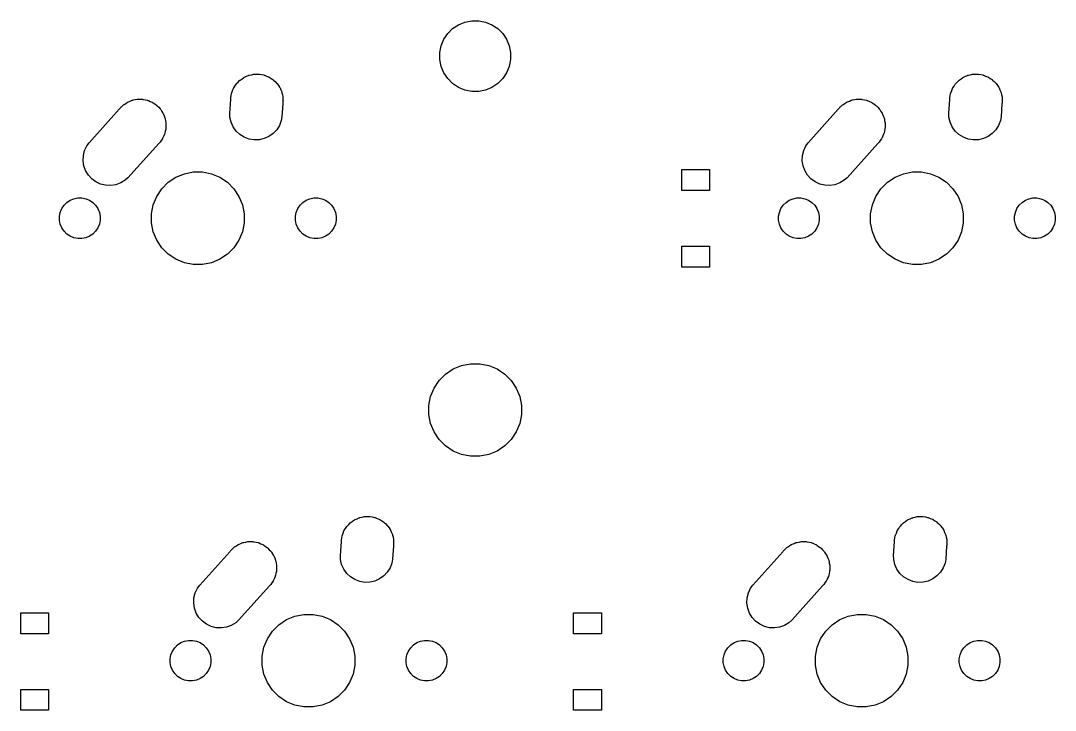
# Model space of a CAD drawing. Extents: x -662 to -203, y -195 to -58.
# Drawn here: x -249.5 to -204.96, y -166.49 to -136.79 of the extents above; entities that cross this region are included whole.
import ezdxf

# ---------------------------------------------------------------- set-up
doc = ezdxf.new("R2010")
doc.units = 0
doc.layers.add('BLACK', color=7, linetype='CONTINUOUS')

msp = doc.modelspace()

# ---------------------------------------------------------------- linework, layer by layer
at = {"layer": 'BLACK', "linetype": 'CONTINUOUS'}
for p, q in [((-231.117, -137.344), (-230.905, -137.132)), ((-230.905, -137.132), (-230.655, -136.965)), ((-230.655, -136.965), (-230.378, -136.85)), ((-230.378, -136.85), (-230.084, -136.792)), ((-230.084, -136.792), (-229.783, -136.792)), ((-229.783, -136.792), (-229.489, -136.85)), ((-229.489, -136.85), (-229.212, -136.965)), ((-229.212, -136.965), (-228.962, -137.132)), ((-228.962, -137.132), (-228.75, -137.344)), ((-231.399, -137.871), (-231.284, -137.594)), ((-231.284, -137.594), (-231.117, -137.344)), ((-228.75, -137.344), (-228.583, -137.594)), ((-228.583, -137.594), (-228.468, -137.871)), ((-231.458, -138.166), (-231.399, -137.871)), ((-228.468, -137.871), (-228.41, -138.166)), ((-231.458, -138.466), (-231.458, -138.166)), ((-231.399, -138.76), (-231.458, -138.466)), ((-228.41, -138.466), (-228.468, -138.76)), ((-228.41, -138.166), (-228.41, -138.466)), ((-231.284, -139.038), (-231.399, -138.76)), ((-228.468, -138.76), (-228.583, -139.038)), ((-240.139, -139.437), (-240.074, -139.368)), ((-240.074, -139.368), (-240.06, -139.359)), ((-240.06, -139.359), (-240.049, -139.347)), ((-240.049, -139.347), (-239.97, -139.294)), ((-239.97, -139.294), (-239.893, -139.24)), ((-239.893, -139.24), (-239.878, -139.233)), ((-239.878, -139.233), (-239.864, -139.224)), ((-239.864, -139.224), (-239.777, -139.188)), ((-239.777, -139.188), (-239.691, -139.149)), ((-239.691, -139.149), (-239.675, -139.145)), ((-239.675, -139.145), (-239.66, -139.139)), ((-239.66, -139.139), (-239.567, -139.121)), ((-239.567, -139.121), (-239.475, -139.099)), ((-239.475, -139.099), (-239.459, -139.099)), ((-239.459, -139.099), (-239.442, -139.096)), ((-239.442, -139.096), (-239.348, -139.096)), ((-239.348, -139.096), (-239.254, -139.093)), ((-239.254, -139.093), (-239.237, -139.096)), ((-239.237, -139.096), (-239.221, -139.096)), ((-239.221, -139.096), (-239.128, -139.114)), ((-239.128, -139.114), (-239.035, -139.13)), ((-239.035, -139.13), (-239.02, -139.136)), ((-239.02, -139.136), (-239.003, -139.139)), ((-239.003, -139.139), (-238.916, -139.175)), ((-238.916, -139.175), (-238.828, -139.209)), ((-238.828, -139.209), (-238.814, -139.217)), ((-238.814, -139.217), (-238.799, -139.224)), ((-238.799, -139.224), (-238.72, -139.276)), ((-238.72, -139.276), (-238.64, -139.326)), ((-238.64, -139.326), (-238.628, -139.338)), ((-238.628, -139.338), (-238.614, -139.347)), ((-238.614, -139.347), (-238.548, -139.414)), ((-231.117, -139.287), (-231.284, -139.038)), ((-230.905, -139.499), (-231.117, -139.287)), ((-228.75, -139.287), (-228.962, -139.499)), ((-228.583, -139.038), (-228.75, -139.287)), ((-209.182, -139.437), (-209.118, -139.368)), ((-209.118, -139.368), (-209.104, -139.359)), ((-209.104, -139.359), (-209.092, -139.347)), ((-209.092, -139.347), (-209.014, -139.294)), ((-209.014, -139.294), (-208.937, -139.24)), ((-208.937, -139.24), (-208.922, -139.233)), ((-208.922, -139.233), (-208.908, -139.224)), ((-208.908, -139.224), (-208.821, -139.188)), ((-208.821, -139.188), (-208.735, -139.149)), ((-208.735, -139.149), (-208.719, -139.145)), ((-208.719, -139.145), (-208.703, -139.139)), ((-208.703, -139.139), (-208.611, -139.121)), ((-208.611, -139.121), (-208.519, -139.099)), ((-208.519, -139.099), (-208.502, -139.099)), ((-208.502, -139.099), (-208.486, -139.096)), ((-208.486, -139.096), (-208.392, -139.096)), ((-208.392, -139.096), (-208.297, -139.093)), ((-208.297, -139.093), (-208.281, -139.096)), ((-208.281, -139.096), (-208.264, -139.096)), ((-208.264, -139.096), (-208.172, -139.114)), ((-208.172, -139.114), (-208.079, -139.13)), ((-208.079, -139.13), (-208.063, -139.136)), ((-208.063, -139.136), (-208.047, -139.139)), ((-208.047, -139.139), (-207.96, -139.175)), ((-207.96, -139.175), (-207.872, -139.209)), ((-207.872, -139.209), (-207.858, -139.217)), ((-207.858, -139.217), (-207.842, -139.224)), ((-207.842, -139.224), (-207.764, -139.276)), ((-207.764, -139.276), (-207.684, -139.326)), ((-207.684, -139.326), (-207.672, -139.338)), ((-207.672, -139.338), (-207.658, -139.347)), ((-207.658, -139.347), (-207.591, -139.414)), ((-240.413, -139.893), (-240.377, -139.805)), ((-240.377, -139.805), (-240.344, -139.717)), ((-240.344, -139.717), (-240.335, -139.703)), ((-240.335, -139.703), (-240.328, -139.688)), ((-240.328, -139.688), (-240.276, -139.609)), ((-240.276, -139.609), (-240.226, -139.529)), ((-240.226, -139.529), (-240.215, -139.517)), ((-240.215, -139.517), (-240.205, -139.504)), ((-240.205, -139.504), (-240.139, -139.437)), ((-238.548, -139.414), (-238.479, -139.478)), ((-238.479, -139.478), (-238.469, -139.492)), ((-238.469, -139.492), (-238.458, -139.504)), ((-238.458, -139.504), (-238.405, -139.582)), ((-238.405, -139.582), (-238.351, -139.659)), ((-238.351, -139.659), (-238.344, -139.674)), ((-238.344, -139.674), (-238.335, -139.688)), ((-238.335, -139.688), (-238.298, -139.775)), ((-238.298, -139.775), (-238.26, -139.861)), ((-230.655, -139.666), (-230.905, -139.499)), ((-230.378, -139.781), (-230.655, -139.666)), ((-230.084, -139.84), (-230.378, -139.781)), ((-229.783, -139.84), (-230.084, -139.84)), ((-229.489, -139.781), (-229.783, -139.84)), ((-229.212, -139.666), (-229.489, -139.781)), ((-228.962, -139.499), (-229.212, -139.666)), ((-209.457, -139.893), (-209.421, -139.805)), ((-209.421, -139.805), (-209.387, -139.717)), ((-209.387, -139.717), (-209.379, -139.703)), ((-209.379, -139.703), (-209.372, -139.688)), ((-209.372, -139.688), (-209.32, -139.609)), ((-209.32, -139.609), (-209.27, -139.529)), ((-209.27, -139.529), (-209.258, -139.517)), ((-209.258, -139.517), (-209.249, -139.504)), ((-209.249, -139.504), (-209.182, -139.437)), ((-207.591, -139.414), (-207.523, -139.478)), ((-207.523, -139.478), (-207.513, -139.492)), ((-207.513, -139.492), (-207.501, -139.504)), ((-207.501, -139.504), (-207.449, -139.582)), ((-207.449, -139.582), (-207.394, -139.659)), ((-207.394, -139.659), (-207.388, -139.674)), ((-207.388, -139.674), (-207.378, -139.688)), ((-207.378, -139.688), (-207.342, -139.775)), ((-207.342, -139.775), (-207.304, -139.861)), ((-244.904, -140.304), (-244.881, -140.294)), ((-244.881, -140.294), (-244.86, -140.281)), ((-244.86, -140.281), (-244.779, -140.252)), ((-244.779, -140.252), (-244.7, -140.219)), ((-244.7, -140.219), (-244.675, -140.214)), ((-244.675, -140.214), (-244.652, -140.206)), ((-244.652, -140.206), (-244.567, -140.192)), ((-244.567, -140.192), (-244.482, -140.176)), ((-244.482, -140.176), (-244.457, -140.176)), ((-244.457, -140.176), (-244.433, -140.172)), ((-244.433, -140.172), (-244.347, -140.176)), ((-244.347, -140.176), (-244.261, -140.176)), ((-244.261, -140.176), (-244.236, -140.181)), ((-244.236, -140.181), (-244.211, -140.182)), ((-244.211, -140.182), (-244.128, -140.202)), ((-244.128, -140.202), (-244.043, -140.219)), ((-244.043, -140.219), (-244.02, -140.228)), ((-244.02, -140.228), (-243.996, -140.234)), ((-243.996, -140.234), (-243.918, -140.271)), ((-243.918, -140.271), (-243.839, -140.304)), ((-240.498, -140.778), (-240.457, -140.182)), ((-240.457, -140.11), (-240.438, -140.017)), ((-240.457, -140.182), (-240.457, -140.11)), ((-240.438, -140.017), (-240.422, -139.924)), ((-240.422, -139.924), (-240.417, -139.909)), ((-240.417, -139.909), (-240.413, -139.893)), ((-238.26, -139.861), (-238.256, -139.877)), ((-238.256, -139.877), (-238.25, -139.893)), ((-238.25, -139.893), (-238.231, -139.985)), ((-238.231, -139.985), (-238.21, -140.077)), ((-238.21, -140.077), (-238.21, -140.094)), ((-238.21, -140.094), (-238.207, -140.11)), ((-238.207, -140.11), (-238.207, -140.204)), ((-238.207, -140.204), (-238.205, -140.243)), ((-238.205, -140.243), (-238.207, -140.259)), ((-238.207, -140.259), (-238.207, -140.332)), ((-213.948, -140.304), (-213.925, -140.294)), ((-213.925, -140.294), (-213.904, -140.281)), ((-213.904, -140.281), (-213.823, -140.252)), ((-213.823, -140.252), (-213.743, -140.219)), ((-213.743, -140.219), (-213.719, -140.214)), ((-213.719, -140.214), (-213.695, -140.206)), ((-213.695, -140.206), (-213.61, -140.192)), ((-213.61, -140.192), (-213.526, -140.176)), ((-213.526, -140.176), (-213.501, -140.176)), ((-213.501, -140.176), (-213.476, -140.172)), ((-213.476, -140.172), (-213.39, -140.176)), ((-213.39, -140.176), (-213.304, -140.176)), ((-213.304, -140.176), (-213.28, -140.181)), ((-213.28, -140.181), (-213.255, -140.182)), ((-213.255, -140.182), (-213.171, -140.202)), ((-213.171, -140.202), (-213.087, -140.219)), ((-213.087, -140.219), (-213.064, -140.228)), ((-213.064, -140.228), (-213.04, -140.234)), ((-213.04, -140.234), (-212.962, -140.271)), ((-212.962, -140.271), (-212.882, -140.304)), ((-209.541, -140.778), (-209.5, -140.182)), ((-209.5, -140.11), (-209.482, -140.017)), ((-209.5, -140.182), (-209.5, -140.11)), ((-209.482, -140.017), (-209.466, -139.924)), ((-209.466, -139.924), (-209.46, -139.909)), ((-209.46, -139.909), (-209.457, -139.893)), ((-207.304, -139.861), (-207.3, -139.877)), ((-207.3, -139.877), (-207.293, -139.893)), ((-207.293, -139.893), (-207.275, -139.985)), ((-207.275, -139.985), (-207.254, -140.077)), ((-207.254, -140.077), (-207.253, -140.094)), ((-207.253, -140.094), (-207.25, -140.11)), ((-207.25, -140.11), (-207.25, -140.204)), ((-207.25, -140.204), (-207.249, -140.243)), ((-207.249, -140.243), (-207.25, -140.259)), ((-207.25, -140.259), (-207.25, -140.332)), ((-246.556, -142.051), (-245.262, -140.609)), ((-245.262, -140.609), (-245.245, -140.584)), ((-245.245, -140.584), (-245.189, -140.527)), ((-245.189, -140.527), (-245.172, -140.508)), ((-245.172, -140.508), (-245.149, -140.488)), ((-245.149, -140.488), (-245.089, -140.427)), ((-245.089, -140.427), (-245.068, -140.413)), ((-245.068, -140.413), (-245.049, -140.396)), ((-245.049, -140.396), (-244.976, -140.352)), ((-244.976, -140.352), (-244.904, -140.304)), ((-243.839, -140.304), (-243.818, -140.318)), ((-243.818, -140.318), (-243.795, -140.328)), ((-243.795, -140.328), (-243.726, -140.379)), ((-243.726, -140.379), (-243.654, -140.427)), ((-243.654, -140.427), (-243.637, -140.445)), ((-243.637, -140.445), (-243.617, -140.459)), ((-243.617, -140.459), (-243.558, -140.523)), ((-243.558, -140.523), (-243.498, -140.584)), ((-243.498, -140.584), (-243.484, -140.604)), ((-243.484, -140.604), (-243.467, -140.623)), ((-243.467, -140.623), (-243.422, -140.696)), ((-243.422, -140.696), (-243.375, -140.768)), ((-238.214, -140.37), (-238.253, -140.933)), ((-238.207, -140.332), (-238.214, -140.37)), ((-215.6, -142.051), (-214.306, -140.609)), ((-214.306, -140.609), (-214.289, -140.584)), ((-214.289, -140.584), (-214.232, -140.527)), ((-214.232, -140.527), (-214.216, -140.508)), ((-214.216, -140.508), (-214.193, -140.488)), ((-214.193, -140.488), (-214.132, -140.427)), ((-214.132, -140.427), (-214.112, -140.413)), ((-214.112, -140.413), (-214.093, -140.396)), ((-214.093, -140.396), (-214.02, -140.352)), ((-214.02, -140.352), (-213.948, -140.304)), ((-212.882, -140.304), (-212.862, -140.318)), ((-212.862, -140.318), (-212.839, -140.328)), ((-212.839, -140.328), (-212.77, -140.379)), ((-212.77, -140.379), (-212.698, -140.427)), ((-212.698, -140.427), (-212.68, -140.445)), ((-212.68, -140.445), (-212.66, -140.459)), ((-212.66, -140.459), (-212.602, -140.523)), ((-212.602, -140.523), (-212.541, -140.584)), ((-212.541, -140.584), (-212.528, -140.604)), ((-212.528, -140.604), (-212.511, -140.623)), ((-212.511, -140.623), (-212.466, -140.696)), ((-212.466, -140.696), (-212.418, -140.768)), ((-207.258, -140.37), (-207.297, -140.933)), ((-207.25, -140.332), (-207.258, -140.37)), ((-243.375, -140.768), (-243.365, -140.791)), ((-243.365, -140.791), (-243.352, -140.812)), ((-243.352, -140.812), (-243.323, -140.893)), ((-243.323, -140.893), (-243.29, -140.973)), ((-243.29, -140.973), (-243.285, -140.997)), ((-243.285, -140.997), (-243.276, -141.021)), ((-243.276, -141.021), (-243.263, -141.106)), ((-243.263, -141.106), (-243.247, -141.19)), ((-240.493, -140.944), (-240.498, -140.778)), ((-240.443, -141.16), (-240.493, -140.944)), ((-240.352, -141.363), (-240.443, -141.16)), ((-238.281, -141.097), (-238.359, -141.304)), ((-238.253, -140.933), (-238.281, -141.097)), ((-212.418, -140.768), (-212.409, -140.791)), ((-212.409, -140.791), (-212.396, -140.812)), ((-212.396, -140.812), (-212.366, -140.893)), ((-212.366, -140.893), (-212.333, -140.973)), ((-212.333, -140.973), (-212.329, -140.997)), ((-212.329, -140.997), (-212.32, -141.021)), ((-212.32, -141.021), (-212.307, -141.106)), ((-212.307, -141.106), (-212.29, -141.19)), ((-209.537, -140.944), (-209.541, -140.778)), ((-209.487, -141.16), (-209.537, -140.944)), ((-209.396, -141.363), (-209.487, -141.16)), ((-207.324, -141.097), (-207.403, -141.304)), ((-207.297, -140.933), (-207.324, -141.097)), ((-243.29, -141.629), (-243.299, -141.652)), ((-243.273, -141.545), (-243.29, -141.629)), ((-243.252, -141.461), (-243.273, -141.545)), ((-243.251, -141.436), (-243.252, -141.461)), ((-243.247, -141.412), (-243.251, -141.436)), ((-243.247, -141.19), (-243.247, -141.215)), ((-243.247, -141.215), (-243.243, -141.24)), ((-243.243, -141.24), (-243.247, -141.326)), ((-243.247, -141.326), (-243.247, -141.412)), ((-240.224, -141.543), (-240.352, -141.363)), ((-240.063, -141.695), (-240.224, -141.543)), ((-238.477, -141.492), (-238.629, -141.653)), ((-238.359, -141.304), (-238.477, -141.492)), ((-212.333, -141.629), (-212.343, -141.652)), ((-212.317, -141.545), (-212.333, -141.629)), ((-212.296, -141.461), (-212.317, -141.545)), ((-212.295, -141.436), (-212.296, -141.461)), ((-212.29, -141.412), (-212.295, -141.436)), ((-212.29, -141.19), (-212.29, -141.215)), ((-212.29, -141.215), (-212.286, -141.24)), ((-212.286, -141.24), (-212.29, -141.326)), ((-212.29, -141.326), (-212.29, -141.412)), ((-209.268, -141.543), (-209.396, -141.363)), ((-209.106, -141.695), (-209.268, -141.543)), ((-207.521, -141.492), (-207.673, -141.653)), ((-207.403, -141.304), (-207.521, -141.492)), ((-246.654, -142.184), (-246.556, -142.051)), ((-243.554, -142.075), (-244.881, -143.553)), ((-243.498, -142.018), (-243.554, -142.075)), ((-243.45, -141.946), (-243.498, -142.018)), ((-243.399, -141.877), (-243.45, -141.946)), ((-243.388, -141.854), (-243.399, -141.877)), ((-243.375, -141.834), (-243.388, -141.854)), ((-243.342, -141.754), (-243.375, -141.834)), ((-243.305, -141.676), (-243.342, -141.754)), ((-243.299, -141.652), (-243.305, -141.676)), ((-239.875, -141.813), (-240.063, -141.695)), ((-239.668, -141.892), (-239.875, -141.813)), ((-239.449, -141.928), (-239.668, -141.892)), ((-239.228, -141.922), (-239.449, -141.928)), ((-239.012, -141.872), (-239.228, -141.922)), ((-238.81, -141.782), (-239.012, -141.872)), ((-238.629, -141.653), (-238.81, -141.782)), ((-215.698, -142.184), (-215.6, -142.051)), ((-212.598, -142.075), (-213.925, -143.553)), ((-212.541, -142.018), (-212.598, -142.075)), ((-212.494, -141.946), (-212.541, -142.018)), ((-212.443, -141.877), (-212.494, -141.946)), ((-212.432, -141.854), (-212.443, -141.877)), ((-212.418, -141.834), (-212.432, -141.854)), ((-212.385, -141.754), (-212.418, -141.834)), ((-212.349, -141.676), (-212.385, -141.754)), ((-212.343, -141.652), (-212.349, -141.676)), ((-208.919, -141.813), (-209.106, -141.695)), ((-208.712, -141.892), (-208.919, -141.813)), ((-208.493, -141.928), (-208.712, -141.892)), ((-208.272, -141.922), (-208.493, -141.928)), ((-208.056, -141.872), (-208.272, -141.922)), ((-207.853, -141.782), (-208.056, -141.872)), ((-207.673, -141.653), (-207.853, -141.782)), ((-246.801, -142.6), (-246.748, -142.385)), ((-246.748, -142.385), (-246.654, -142.184)), ((-215.844, -142.6), (-215.792, -142.385)), ((-215.792, -142.385), (-215.698, -142.184)), ((-246.81, -142.822), (-246.801, -142.6)), ((-246.777, -143.041), (-246.81, -142.822)), ((-215.854, -142.822), (-215.844, -142.6)), ((-215.82, -143.041), (-215.854, -142.822)), ((-246.701, -143.249), (-246.777, -143.041)), ((-246.586, -143.439), (-246.701, -143.249)), ((-242.816, -143.534), (-242.453, -143.383)), ((-242.453, -143.383), (-242.068, -143.307)), ((-242.068, -143.307), (-241.675, -143.307)), ((-241.675, -143.307), (-241.29, -143.383)), ((-241.29, -143.383), (-240.927, -143.534)), ((-221.04, -144.101), (-221.04, -143.201)), ((-221.04, -143.201), (-219.84, -143.201)), ((-219.84, -143.201), (-219.84, -144.101)), ((-215.745, -143.249), (-215.82, -143.041)), ((-215.63, -143.439), (-215.745, -143.249)), ((-211.86, -143.534), (-211.497, -143.383)), ((-211.497, -143.383), (-211.112, -143.307)), ((-211.112, -143.307), (-210.719, -143.307)), ((-210.719, -143.307), (-210.334, -143.383)), ((-210.334, -143.383), (-209.971, -143.534)), ((-246.436, -143.602), (-246.586, -143.439)), ((-246.258, -143.733), (-246.436, -143.602)), ((-246.057, -143.827), (-246.258, -143.733)), ((-245.842, -143.88), (-246.057, -143.827)), ((-245.401, -143.856), (-245.62, -143.889)), ((-245.193, -143.78), (-245.401, -143.856)), ((-245.004, -143.665), (-245.193, -143.78)), ((-244.881, -143.553), (-245.004, -143.665)), ((-243.42, -144.03), (-243.143, -143.752)), ((-243.143, -143.752), (-242.816, -143.534)), ((-240.927, -143.534), (-240.6, -143.752)), ((-240.6, -143.752), (-240.323, -144.03)), ((-215.48, -143.602), (-215.63, -143.439)), ((-215.302, -143.733), (-215.48, -143.602)), ((-215.101, -143.827), (-215.302, -143.733)), ((-214.886, -143.88), (-215.101, -143.827)), ((-214.445, -143.856), (-214.664, -143.889)), ((-214.237, -143.78), (-214.445, -143.856)), ((-214.047, -143.665), (-214.237, -143.78)), ((-213.925, -143.553), (-214.047, -143.665)), ((-212.464, -144.03), (-212.186, -143.752)), ((-212.186, -143.752), (-211.86, -143.534)), ((-209.971, -143.534), (-209.644, -143.752)), ((-209.644, -143.752), (-209.366, -144.03)), ((-245.62, -143.889), (-245.842, -143.88)), ((-243.638, -144.356), (-243.42, -144.03)), ((-240.323, -144.03), (-240.105, -144.356)), ((-219.84, -144.101), (-221.04, -144.101)), ((-214.664, -143.889), (-214.886, -143.88)), ((-212.682, -144.356), (-212.464, -144.03)), ((-209.366, -144.03), (-209.148, -144.356)), ((-247.727, -144.886), (-247.631, -144.743)), ((-247.631, -144.743), (-247.509, -144.621)), ((-247.509, -144.621), (-247.366, -144.525)), ((-247.366, -144.525), (-247.207, -144.459)), ((-247.207, -144.459), (-247.038, -144.426)), ((-247.038, -144.426), (-246.865, -144.426)), ((-246.865, -144.426), (-246.696, -144.459)), ((-246.696, -144.459), (-246.537, -144.525)), ((-246.537, -144.525), (-246.394, -144.621)), ((-246.394, -144.621), (-246.272, -144.743)), ((-246.272, -144.743), (-246.176, -144.886)), ((-243.865, -145.104), (-243.789, -144.719)), ((-243.789, -144.719), (-243.638, -144.356)), ((-240.105, -144.356), (-239.954, -144.719)), ((-239.954, -144.719), (-239.878, -145.104)), ((-237.567, -144.886), (-237.471, -144.743)), ((-237.471, -144.743), (-237.349, -144.621)), ((-237.349, -144.621), (-237.206, -144.525)), ((-237.206, -144.525), (-237.047, -144.459)), ((-237.047, -144.459), (-236.878, -144.426)), ((-236.878, -144.426), (-236.705, -144.426)), ((-236.705, -144.426), (-236.536, -144.459)), ((-236.536, -144.459), (-236.377, -144.525)), ((-236.377, -144.525), (-236.234, -144.621)), ((-236.234, -144.621), (-236.112, -144.743)), ((-236.112, -144.743), (-236.016, -144.886)), ((-216.771, -144.886), (-216.675, -144.743)), ((-216.675, -144.743), (-216.553, -144.621)), ((-216.553, -144.621), (-216.41, -144.525)), ((-216.41, -144.525), (-216.25, -144.459)), ((-216.25, -144.459), (-216.081, -144.426)), ((-216.081, -144.426), (-215.909, -144.426)), ((-215.909, -144.426), (-215.74, -144.459)), ((-215.74, -144.459), (-215.581, -144.525)), ((-215.581, -144.525), (-215.437, -144.621)), ((-215.437, -144.621), (-215.316, -144.743)), ((-215.316, -144.743), (-215.22, -144.886)), ((-212.909, -145.104), (-212.833, -144.719)), ((-212.833, -144.719), (-212.682, -144.356)), ((-209.148, -144.356), (-208.998, -144.719)), ((-208.998, -144.719), (-208.921, -145.104)), ((-206.611, -144.886), (-206.515, -144.743)), ((-206.515, -144.743), (-206.393, -144.621)), ((-206.393, -144.621), (-206.25, -144.525)), ((-206.25, -144.525), (-206.09, -144.459)), ((-206.09, -144.459), (-205.921, -144.426)), ((-205.921, -144.426), (-205.749, -144.426)), ((-205.749, -144.426), (-205.58, -144.459)), ((-205.58, -144.459), (-205.421, -144.525)), ((-205.421, -144.525), (-205.277, -144.621)), ((-205.277, -144.621), (-205.156, -144.743)), ((-205.156, -144.743), (-205.06, -144.886)), ((-247.827, -145.215), (-247.793, -145.045)), ((-247.793, -145.045), (-247.727, -144.886)), ((-246.176, -144.886), (-246.11, -145.045)), ((-246.11, -145.045), (-246.077, -145.215)), ((-243.865, -145.497), (-243.865, -145.104)), ((-239.878, -145.104), (-239.878, -145.497)), ((-237.667, -145.215), (-237.633, -145.045)), ((-237.633, -145.045), (-237.567, -144.886)), ((-236.016, -144.886), (-235.95, -145.045)), ((-235.95, -145.045), (-235.917, -145.215)), ((-216.87, -145.215), (-216.837, -145.045)), ((-216.837, -145.045), (-216.771, -144.886)), ((-215.22, -144.886), (-215.154, -145.045)), ((-215.154, -145.045), (-215.12, -145.215)), ((-212.909, -145.497), (-212.909, -145.104)), ((-208.921, -145.104), (-208.921, -145.497)), ((-206.71, -145.215), (-206.677, -145.045)), ((-206.677, -145.045), (-206.611, -144.886)), ((-205.06, -144.886), (-204.994, -145.045)), ((-204.994, -145.045), (-204.96, -145.215)), ((-247.827, -145.387), (-247.827, -145.215)), ((-247.793, -145.556), (-247.827, -145.387)), ((-247.727, -145.715), (-247.793, -145.556)), ((-246.11, -145.556), (-246.176, -145.715)), ((-246.077, -145.387), (-246.11, -145.556)), ((-246.077, -145.215), (-246.077, -145.387)), ((-243.789, -145.882), (-243.865, -145.497)), ((-239.878, -145.497), (-239.954, -145.882)), ((-237.667, -145.387), (-237.667, -145.215)), ((-237.633, -145.556), (-237.667, -145.387)), ((-237.567, -145.715), (-237.633, -145.556)), ((-235.95, -145.556), (-236.016, -145.715)), ((-235.917, -145.387), (-235.95, -145.556)), ((-235.917, -145.215), (-235.917, -145.387)), ((-216.87, -145.387), (-216.87, -145.215)), ((-216.837, -145.556), (-216.87, -145.387)), ((-216.771, -145.715), (-216.837, -145.556)), ((-215.154, -145.556), (-215.22, -145.715)), ((-215.12, -145.387), (-215.154, -145.556)), ((-215.12, -145.215), (-215.12, -145.387)), ((-212.833, -145.882), (-212.909, -145.497)), ((-208.921, -145.497), (-208.998, -145.882)), ((-206.71, -145.387), (-206.71, -145.215)), ((-206.677, -145.556), (-206.71, -145.387)), ((-206.611, -145.715), (-206.677, -145.556)), ((-204.994, -145.556), (-205.06, -145.715)), ((-204.96, -145.387), (-204.994, -145.556)), ((-204.96, -145.215), (-204.96, -145.387)), ((-247.631, -145.858), (-247.727, -145.715)), ((-247.509, -145.98), (-247.631, -145.858)), ((-247.366, -146.076), (-247.509, -145.98)), ((-247.207, -146.142), (-247.366, -146.076)), ((-246.537, -146.076), (-246.696, -146.142)), ((-246.394, -145.98), (-246.537, -146.076)), ((-246.272, -145.858), (-246.394, -145.98)), ((-246.176, -145.715), (-246.272, -145.858)), ((-243.638, -146.245), (-243.789, -145.882)), ((-239.954, -145.882), (-240.105, -146.245)), ((-237.471, -145.858), (-237.567, -145.715)), ((-237.349, -145.98), (-237.471, -145.858)), ((-237.206, -146.076), (-237.349, -145.98)), ((-237.047, -146.142), (-237.206, -146.076)), ((-236.377, -146.076), (-236.536, -146.142)), ((-236.234, -145.98), (-236.377, -146.076)), ((-236.112, -145.858), (-236.234, -145.98)), ((-236.016, -145.715), (-236.112, -145.858)), ((-216.675, -145.858), (-216.771, -145.715)), ((-216.553, -145.98), (-216.675, -145.858)), ((-216.41, -146.076), (-216.553, -145.98)), ((-216.25, -146.142), (-216.41, -146.076)), ((-215.581, -146.076), (-215.74, -146.142)), ((-215.437, -145.98), (-215.581, -146.076)), ((-215.316, -145.858), (-215.437, -145.98)), ((-215.22, -145.715), (-215.316, -145.858)), ((-212.682, -146.245), (-212.833, -145.882)), ((-208.998, -145.882), (-209.148, -146.245)), ((-206.515, -145.858), (-206.611, -145.715)), ((-206.393, -145.98), (-206.515, -145.858)), ((-206.25, -146.076), (-206.393, -145.98)), ((-206.09, -146.142), (-206.25, -146.076)), ((-205.421, -146.076), (-205.58, -146.142)), ((-205.277, -145.98), (-205.421, -146.076)), ((-205.156, -145.858), (-205.277, -145.98)), ((-205.06, -145.715), (-205.156, -145.858)), ((-247.038, -146.176), (-247.207, -146.142)), ((-246.865, -146.176), (-247.038, -146.176)), ((-246.696, -146.142), (-246.865, -146.176)), ((-243.42, -146.572), (-243.638, -146.245)), ((-240.105, -146.245), (-240.323, -146.572)), ((-236.878, -146.176), (-237.047, -146.142)), ((-236.705, -146.176), (-236.878, -146.176)), ((-236.536, -146.142), (-236.705, -146.176)), ((-221.04, -147.401), (-221.04, -146.501)), ((-221.04, -146.501), (-219.84, -146.501)), ((-219.84, -146.501), (-219.84, -147.401)), ((-216.081, -146.176), (-216.25, -146.142)), ((-215.909, -146.176), (-216.081, -146.176)), ((-215.74, -146.142), (-215.909, -146.176)), ((-212.464, -146.572), (-212.682, -146.245)), ((-209.148, -146.245), (-209.366, -146.572)), ((-205.921, -146.176), (-206.09, -146.142)), ((-205.749, -146.176), (-205.921, -146.176)), ((-205.58, -146.142), (-205.749, -146.176)), ((-243.143, -146.849), (-243.42, -146.572)), ((-242.816, -147.068), (-243.143, -146.849)), ((-240.6, -146.849), (-240.927, -147.068)), ((-240.323, -146.572), (-240.6, -146.849)), ((-212.186, -146.849), (-212.464, -146.572)), ((-211.86, -147.068), (-212.186, -146.849)), ((-209.644, -146.849), (-209.971, -147.068)), ((-209.366, -146.572), (-209.644, -146.849)), ((-242.453, -147.218), (-242.816, -147.068)), ((-242.068, -147.295), (-242.453, -147.218)), ((-241.675, -147.295), (-242.068, -147.295)), ((-241.29, -147.218), (-241.675, -147.295)), ((-240.927, -147.068), (-241.29, -147.218)), ((-219.84, -147.401), (-221.04, -147.401)), ((-211.497, -147.218), (-211.86, -147.068)), ((-211.112, -147.295), (-211.497, -147.218)), ((-210.719, -147.295), (-211.112, -147.295)), ((-210.334, -147.218), (-210.719, -147.295)), ((-209.971, -147.068), (-210.334, -147.218)), ((-231.205, -152.007), (-230.878, -151.789)), ((-230.878, -151.789), (-230.515, -151.638)), ((-230.515, -151.638), (-230.13, -151.562)), ((-230.13, -151.562), (-229.737, -151.562)), ((-229.737, -151.562), (-229.352, -151.638)), ((-229.352, -151.638), (-228.989, -151.789)), ((-228.989, -151.789), (-228.662, -152.007)), ((-231.7, -152.611), (-231.482, -152.285)), ((-231.482, -152.285), (-231.205, -152.007)), ((-228.662, -152.007), (-228.385, -152.285)), ((-228.385, -152.285), (-228.167, -152.611)), ((-231.851, -152.974), (-231.7, -152.611)), ((-228.167, -152.611), (-228.016, -152.974)), ((-231.927, -153.359), (-231.851, -152.974)), ((-228.016, -152.974), (-227.94, -153.359)), ((-231.927, -153.752), (-231.927, -153.359)), ((-227.94, -153.359), (-227.94, -153.752)), ((-231.851, -154.137), (-231.927, -153.752)), ((-227.94, -153.752), (-228.016, -154.137)), ((-231.7, -154.5), (-231.851, -154.137)), ((-231.482, -154.827), (-231.7, -154.5)), ((-228.167, -154.5), (-228.385, -154.827)), ((-228.016, -154.137), (-228.167, -154.5)), ((-231.205, -155.104), (-231.482, -154.827)), ((-228.385, -154.827), (-228.662, -155.104)), ((-230.878, -155.323), (-231.205, -155.104)), ((-230.515, -155.473), (-230.878, -155.323)), ((-228.989, -155.323), (-229.352, -155.473)), ((-228.662, -155.104), (-228.989, -155.323)), ((-230.13, -155.55), (-230.515, -155.473)), ((-229.737, -155.55), (-230.13, -155.55)), ((-229.352, -155.473), (-229.737, -155.55)), ((-235.452, -158.567), (-235.443, -158.554)), ((-235.443, -158.554), (-235.376, -158.487)), ((-235.376, -158.487), (-235.311, -158.418)), ((-235.311, -158.418), (-235.298, -158.409)), ((-235.298, -158.409), (-235.286, -158.397)), ((-235.286, -158.397), (-235.208, -158.344)), ((-235.208, -158.344), (-235.131, -158.29)), ((-235.131, -158.29), (-235.116, -158.283)), ((-235.116, -158.283), (-235.102, -158.274)), ((-235.102, -158.274), (-235.015, -158.238)), ((-235.015, -158.238), (-234.929, -158.199)), ((-234.929, -158.199), (-234.913, -158.195)), ((-234.913, -158.195), (-234.897, -158.189)), ((-234.897, -158.189), (-234.805, -158.171)), ((-234.805, -158.171), (-234.713, -158.149)), ((-234.713, -158.149), (-234.696, -158.149)), ((-234.696, -158.149), (-234.68, -158.146)), ((-234.68, -158.146), (-234.585, -158.146)), ((-234.585, -158.146), (-234.491, -158.143)), ((-234.491, -158.143), (-234.475, -158.146)), ((-234.475, -158.146), (-234.458, -158.146)), ((-234.458, -158.146), (-234.366, -158.164)), ((-234.366, -158.164), (-234.273, -158.18)), ((-234.273, -158.18), (-234.257, -158.186)), ((-234.257, -158.186), (-234.241, -158.189)), ((-234.241, -158.189), (-234.154, -158.225)), ((-234.154, -158.225), (-234.066, -158.259)), ((-234.066, -158.259), (-234.051, -158.267)), ((-234.051, -158.267), (-234.036, -158.274)), ((-234.036, -158.274), (-233.958, -158.326)), ((-233.958, -158.326), (-233.878, -158.376)), ((-233.878, -158.376), (-233.866, -158.388)), ((-233.866, -158.388), (-233.852, -158.397)), ((-233.852, -158.397), (-233.785, -158.464)), ((-233.785, -158.464), (-233.717, -158.528)), ((-233.717, -158.528), (-233.707, -158.542)), ((-233.707, -158.542), (-233.695, -158.554)), ((-233.695, -158.554), (-233.643, -158.632)), ((-211.64, -158.567), (-211.63, -158.554)), ((-211.63, -158.554), (-211.564, -158.487)), ((-211.564, -158.487), (-211.499, -158.418)), ((-211.499, -158.418), (-211.485, -158.409)), ((-211.485, -158.409), (-211.474, -158.397)), ((-211.474, -158.397), (-211.395, -158.344)), ((-211.395, -158.344), (-211.318, -158.29)), ((-211.318, -158.29), (-211.303, -158.283)), ((-211.303, -158.283), (-211.289, -158.274)), ((-211.289, -158.274), (-211.202, -158.238)), ((-211.202, -158.238), (-211.116, -158.199)), ((-211.116, -158.199), (-211.1, -158.195)), ((-211.1, -158.195), (-211.085, -158.189)), ((-211.085, -158.189), (-210.992, -158.171)), ((-210.992, -158.171), (-210.9, -158.149)), ((-210.9, -158.149), (-210.884, -158.149)), ((-210.884, -158.149), (-210.867, -158.146)), ((-210.867, -158.146), (-210.773, -158.146)), ((-210.773, -158.146), (-210.679, -158.143)), ((-210.679, -158.143), (-210.662, -158.146)), ((-210.662, -158.146), (-210.646, -158.146)), ((-210.646, -158.146), (-210.553, -158.164)), ((-210.553, -158.164), (-210.46, -158.18)), ((-210.46, -158.18), (-210.445, -158.186)), ((-210.445, -158.186), (-210.428, -158.189)), ((-210.428, -158.189), (-210.341, -158.225)), ((-210.341, -158.225), (-210.253, -158.259)), ((-210.253, -158.259), (-210.239, -158.267)), ((-210.239, -158.267), (-210.224, -158.274)), ((-210.224, -158.274), (-210.145, -158.326)), ((-210.145, -158.326), (-210.065, -158.376)), ((-210.065, -158.376), (-210.053, -158.388)), ((-210.053, -158.388), (-210.039, -158.397)), ((-210.039, -158.397), (-209.973, -158.464)), ((-209.973, -158.464), (-209.904, -158.528)), ((-209.904, -158.528), (-209.894, -158.542)), ((-209.894, -158.542), (-209.883, -158.554)), ((-209.883, -158.554), (-209.83, -158.632)), ((-235.676, -159.067), (-235.66, -158.974)), ((-235.66, -158.974), (-235.654, -158.959)), ((-235.654, -158.959), (-235.651, -158.943)), ((-235.651, -158.943), (-235.615, -158.855)), ((-235.615, -158.855), (-235.581, -158.767)), ((-235.581, -158.767), (-235.572, -158.753)), ((-235.572, -158.753), (-235.566, -158.738)), ((-235.566, -158.738), (-235.514, -158.659)), ((-235.514, -158.659), (-235.463, -158.579)), ((-235.463, -158.579), (-235.452, -158.567)), ((-233.643, -158.632), (-233.588, -158.709)), ((-233.588, -158.709), (-233.581, -158.724)), ((-233.581, -158.724), (-233.572, -158.738)), ((-233.572, -158.738), (-233.536, -158.825)), ((-233.536, -158.825), (-233.497, -158.911)), ((-233.497, -158.911), (-233.494, -158.927)), ((-233.494, -158.927), (-233.487, -158.943)), ((-233.487, -158.943), (-233.469, -159.035)), ((-211.863, -159.067), (-211.847, -158.974)), ((-211.847, -158.974), (-211.842, -158.959)), ((-211.842, -158.959), (-211.838, -158.943)), ((-211.838, -158.943), (-211.802, -158.855)), ((-211.802, -158.855), (-211.769, -158.767)), ((-211.769, -158.767), (-211.76, -158.753)), ((-211.76, -158.753), (-211.753, -158.738)), ((-211.753, -158.738), (-211.701, -158.659)), ((-211.701, -158.659), (-211.651, -158.579)), ((-211.651, -158.579), (-211.64, -158.567)), ((-209.83, -158.632), (-209.776, -158.709)), ((-209.776, -158.709), (-209.769, -158.724)), ((-209.769, -158.724), (-209.76, -158.738)), ((-209.76, -158.738), (-209.723, -158.825)), ((-209.723, -158.825), (-209.685, -158.911)), ((-209.685, -158.911), (-209.681, -158.927)), ((-209.681, -158.927), (-209.675, -158.943)), ((-209.675, -158.943), (-209.656, -159.035)), ((-240.305, -159.463), (-240.287, -159.446)), ((-240.287, -159.446), (-240.213, -159.402)), ((-240.213, -159.402), (-240.142, -159.354)), ((-240.142, -159.354), (-240.119, -159.344)), ((-240.119, -159.344), (-240.097, -159.331)), ((-240.097, -159.331), (-240.017, -159.302)), ((-240.017, -159.302), (-239.937, -159.269)), ((-239.937, -159.269), (-239.913, -159.264)), ((-239.913, -159.264), (-239.889, -159.256)), ((-239.889, -159.256), (-239.804, -159.242)), ((-239.804, -159.242), (-239.72, -159.226)), ((-239.72, -159.226), (-239.695, -159.226)), ((-239.695, -159.226), (-239.67, -159.222)), ((-239.67, -159.222), (-239.584, -159.226)), ((-239.584, -159.226), (-239.498, -159.226)), ((-239.498, -159.226), (-239.474, -159.231)), ((-239.474, -159.231), (-239.449, -159.232)), ((-239.449, -159.232), (-239.365, -159.252)), ((-239.365, -159.252), (-239.281, -159.269)), ((-239.281, -159.269), (-239.258, -159.278)), ((-239.258, -159.278), (-239.234, -159.284)), ((-239.234, -159.284), (-239.156, -159.321)), ((-239.156, -159.321), (-239.076, -159.354)), ((-239.076, -159.354), (-239.055, -159.368)), ((-239.055, -159.368), (-239.033, -159.378)), ((-239.033, -159.378), (-238.963, -159.429)), ((-238.963, -159.429), (-238.892, -159.477)), ((-235.735, -159.828), (-235.694, -159.232)), ((-235.694, -159.16), (-235.676, -159.067)), ((-235.694, -159.232), (-235.694, -159.16)), ((-233.452, -159.42), (-233.49, -159.983)), ((-233.469, -159.035), (-233.448, -159.127)), ((-233.444, -159.382), (-233.452, -159.42)), ((-233.448, -159.127), (-233.447, -159.144)), ((-233.447, -159.144), (-233.444, -159.16)), ((-233.444, -159.16), (-233.444, -159.254)), ((-233.444, -159.254), (-233.443, -159.293)), ((-233.443, -159.293), (-233.444, -159.309)), ((-233.444, -159.309), (-233.444, -159.382)), ((-216.493, -159.463), (-216.474, -159.446)), ((-216.474, -159.446), (-216.401, -159.402)), ((-216.401, -159.402), (-216.329, -159.354)), ((-216.329, -159.354), (-216.306, -159.344)), ((-216.306, -159.344), (-216.285, -159.331)), ((-216.285, -159.331), (-216.204, -159.302)), ((-216.204, -159.302), (-216.125, -159.269)), ((-216.125, -159.269), (-216.1, -159.264)), ((-216.1, -159.264), (-216.077, -159.256)), ((-216.077, -159.256), (-215.992, -159.242)), ((-215.992, -159.242), (-215.907, -159.226)), ((-215.907, -159.226), (-215.882, -159.226)), ((-215.882, -159.226), (-215.858, -159.222)), ((-215.858, -159.222), (-215.772, -159.226)), ((-215.772, -159.226), (-215.686, -159.226)), ((-215.686, -159.226), (-215.661, -159.231)), ((-215.661, -159.231), (-215.636, -159.232)), ((-215.636, -159.232), (-215.553, -159.252)), ((-215.553, -159.252), (-215.468, -159.269)), ((-215.468, -159.269), (-215.445, -159.278)), ((-215.445, -159.278), (-215.421, -159.284)), ((-215.421, -159.284), (-215.343, -159.321)), ((-215.343, -159.321), (-215.264, -159.354)), ((-215.264, -159.354), (-215.243, -159.368)), ((-215.243, -159.368), (-215.22, -159.378)), ((-215.22, -159.378), (-215.151, -159.429)), ((-215.151, -159.429), (-215.079, -159.477)), ((-211.923, -159.828), (-211.882, -159.232)), ((-211.882, -159.16), (-211.863, -159.067)), ((-211.882, -159.232), (-211.882, -159.16)), ((-209.639, -159.42), (-209.678, -159.983)), ((-209.656, -159.035), (-209.635, -159.127)), ((-209.632, -159.382), (-209.639, -159.42)), ((-209.635, -159.127), (-209.635, -159.144)), ((-209.635, -159.144), (-209.632, -159.16)), ((-209.632, -159.16), (-209.632, -159.254)), ((-209.632, -159.254), (-209.63, -159.293)), ((-209.63, -159.293), (-209.632, -159.309)), ((-209.632, -159.309), (-209.632, -159.382)), ((-241.793, -161.101), (-240.5, -159.659)), ((-240.5, -159.659), (-240.483, -159.634)), ((-240.483, -159.634), (-240.426, -159.577)), ((-240.426, -159.577), (-240.409, -159.558)), ((-240.409, -159.558), (-240.387, -159.538)), ((-240.387, -159.538), (-240.326, -159.477)), ((-240.326, -159.477), (-240.305, -159.463)), ((-238.892, -159.477), (-238.874, -159.495)), ((-238.874, -159.495), (-238.854, -159.509)), ((-238.854, -159.509), (-238.796, -159.573)), ((-238.796, -159.573), (-238.735, -159.634)), ((-238.735, -159.634), (-238.721, -159.654)), ((-238.721, -159.654), (-238.704, -159.673)), ((-238.704, -159.673), (-238.66, -159.746)), ((-238.66, -159.746), (-238.612, -159.818)), ((-238.612, -159.818), (-238.602, -159.841)), ((-238.602, -159.841), (-238.59, -159.862)), ((-238.59, -159.862), (-238.56, -159.943)), ((-235.73, -159.994), (-235.735, -159.828)), ((-217.981, -161.101), (-216.687, -159.659)), ((-216.687, -159.659), (-216.67, -159.634)), ((-216.67, -159.634), (-216.614, -159.577)), ((-216.614, -159.577), (-216.597, -159.558)), ((-216.597, -159.558), (-216.574, -159.538)), ((-216.574, -159.538), (-216.514, -159.477)), ((-216.514, -159.477), (-216.493, -159.463)), ((-215.079, -159.477), (-215.062, -159.495)), ((-215.062, -159.495), (-215.042, -159.509)), ((-215.042, -159.509), (-214.983, -159.573)), ((-214.983, -159.573), (-214.923, -159.634)), ((-214.923, -159.634), (-214.909, -159.654)), ((-214.909, -159.654), (-214.892, -159.673)), ((-214.892, -159.673), (-214.847, -159.746)), ((-214.847, -159.746), (-214.8, -159.818)), ((-214.8, -159.818), (-214.79, -159.841)), ((-214.79, -159.841), (-214.777, -159.862)), ((-214.777, -159.862), (-214.748, -159.943)), ((-211.918, -159.994), (-211.923, -159.828)), ((-238.56, -159.943), (-238.527, -160.023)), ((-238.527, -160.023), (-238.522, -160.047)), ((-238.522, -160.047), (-238.514, -160.071)), ((-238.514, -160.071), (-238.501, -160.156)), ((-238.501, -160.156), (-238.484, -160.24)), ((-238.484, -160.24), (-238.484, -160.265)), ((-238.484, -160.265), (-238.48, -160.29)), ((-238.48, -160.29), (-238.484, -160.376)), ((-235.681, -160.21), (-235.73, -159.994)), ((-235.59, -160.413), (-235.681, -160.21)), ((-233.518, -160.147), (-233.597, -160.354)), ((-233.49, -159.983), (-233.518, -160.147)), ((-214.748, -159.943), (-214.715, -160.023)), ((-214.715, -160.023), (-214.71, -160.047)), ((-214.71, -160.047), (-214.701, -160.071)), ((-214.701, -160.071), (-214.688, -160.156)), ((-214.688, -160.156), (-214.672, -160.24)), ((-214.672, -160.24), (-214.672, -160.265)), ((-214.672, -160.265), (-214.668, -160.29)), ((-214.668, -160.29), (-214.672, -160.376)), ((-211.868, -160.21), (-211.918, -159.994)), ((-211.777, -160.413), (-211.868, -160.21)), ((-209.706, -160.147), (-209.784, -160.354)), ((-209.678, -159.983), (-209.706, -160.147)), ((-238.543, -160.726), (-238.579, -160.804)), ((-238.537, -160.702), (-238.543, -160.726)), ((-238.527, -160.679), (-238.537, -160.702)), ((-238.51, -160.595), (-238.527, -160.679)), ((-238.49, -160.511), (-238.51, -160.595)), ((-238.489, -160.486), (-238.49, -160.511)), ((-238.484, -160.462), (-238.489, -160.486)), ((-238.484, -160.376), (-238.484, -160.462)), ((-235.461, -160.593), (-235.59, -160.413)), ((-235.3, -160.745), (-235.461, -160.593)), ((-235.112, -160.863), (-235.3, -160.745)), ((-233.867, -160.703), (-234.047, -160.832)), ((-233.715, -160.542), (-233.867, -160.703)), ((-233.597, -160.354), (-233.715, -160.542)), ((-214.73, -160.726), (-214.767, -160.804)), ((-214.724, -160.702), (-214.73, -160.726)), ((-214.715, -160.679), (-214.724, -160.702)), ((-214.698, -160.595), (-214.715, -160.679)), ((-214.677, -160.511), (-214.698, -160.595)), ((-214.676, -160.486), (-214.677, -160.511)), ((-214.672, -160.462), (-214.676, -160.486)), ((-214.672, -160.376), (-214.672, -160.462)), ((-211.649, -160.593), (-211.777, -160.413)), ((-211.488, -160.745), (-211.649, -160.593)), ((-211.3, -160.863), (-211.488, -160.745)), ((-210.054, -160.703), (-210.235, -160.832)), ((-209.902, -160.542), (-210.054, -160.703)), ((-209.784, -160.354), (-209.902, -160.542)), ((-241.892, -161.234), (-241.793, -161.101)), ((-238.792, -161.125), (-240.119, -162.603)), ((-238.735, -161.068), (-238.792, -161.125)), ((-238.687, -160.996), (-238.735, -161.068)), ((-238.636, -160.927), (-238.687, -160.996)), ((-238.626, -160.904), (-238.636, -160.927)), ((-238.612, -160.884), (-238.626, -160.904)), ((-238.579, -160.804), (-238.612, -160.884)), ((-234.905, -160.942), (-235.112, -160.863)), ((-234.687, -160.978), (-234.905, -160.942)), ((-234.465, -160.972), (-234.687, -160.978)), ((-234.249, -160.922), (-234.465, -160.972)), ((-234.047, -160.832), (-234.249, -160.922)), ((-218.079, -161.234), (-217.981, -161.101)), ((-214.979, -161.125), (-216.306, -162.603)), ((-214.923, -161.068), (-214.979, -161.125)), ((-214.875, -160.996), (-214.923, -161.068)), ((-214.824, -160.927), (-214.875, -160.996)), ((-214.813, -160.904), (-214.824, -160.927)), ((-214.8, -160.884), (-214.813, -160.904)), ((-214.767, -160.804), (-214.8, -160.884)), ((-211.093, -160.942), (-211.3, -160.863)), ((-210.874, -160.978), (-211.093, -160.942)), ((-210.653, -160.972), (-210.874, -160.978)), ((-210.437, -160.922), (-210.653, -160.972)), ((-210.235, -160.832), (-210.437, -160.922)), ((-242.048, -161.872), (-242.038, -161.65)), ((-242.038, -161.65), (-241.985, -161.435)), ((-241.985, -161.435), (-241.892, -161.234)), ((-218.235, -161.872), (-218.226, -161.65)), ((-218.226, -161.65), (-218.173, -161.435)), ((-218.173, -161.435), (-218.079, -161.234)), ((-242.014, -162.091), (-242.048, -161.872)), ((-241.938, -162.299), (-242.014, -162.091)), ((-218.202, -162.091), (-218.235, -161.872)), ((-218.126, -162.299), (-218.202, -162.091)), ((-249.498, -163.189), (-249.498, -162.289)), ((-249.498, -162.289), (-248.298, -162.289)), ((-248.298, -162.289), (-248.298, -163.189)), ((-241.824, -162.489), (-241.938, -162.299)), ((-241.674, -162.652), (-241.824, -162.489)), ((-238.053, -162.584), (-237.691, -162.433)), ((-237.691, -162.433), (-237.305, -162.357)), ((-237.305, -162.357), (-236.913, -162.357)), ((-236.913, -162.357), (-236.527, -162.433)), ((-236.527, -162.433), (-236.165, -162.584)), ((-225.698, -163.189), (-225.698, -162.289)), ((-225.698, -162.289), (-224.498, -162.289)), ((-224.498, -162.289), (-224.498, -163.189)), ((-218.011, -162.489), (-218.126, -162.299)), ((-217.861, -162.652), (-218.011, -162.489)), ((-214.241, -162.584), (-213.878, -162.433)), ((-213.878, -162.433), (-213.493, -162.357)), ((-213.493, -162.357), (-213.1, -162.357)), ((-213.1, -162.357), (-212.715, -162.433)), ((-212.715, -162.433), (-212.352, -162.584)), ((-241.495, -162.783), (-241.674, -162.652)), ((-241.294, -162.877), (-241.495, -162.783)), ((-241.079, -162.93), (-241.294, -162.877)), ((-240.858, -162.939), (-241.079, -162.93)), ((-240.639, -162.906), (-240.858, -162.939)), ((-240.431, -162.83), (-240.639, -162.906)), ((-240.241, -162.715), (-240.431, -162.83)), ((-240.119, -162.603), (-240.241, -162.715)), ((-238.658, -163.08), (-238.38, -162.802)), ((-238.38, -162.802), (-238.053, -162.584)), ((-236.165, -162.584), (-235.838, -162.802)), ((-235.838, -162.802), (-235.56, -163.08)), ((-217.683, -162.783), (-217.861, -162.652)), ((-217.482, -162.877), (-217.683, -162.783)), ((-217.267, -162.93), (-217.482, -162.877)), ((-217.045, -162.939), (-217.267, -162.93)), ((-216.826, -162.906), (-217.045, -162.939)), ((-216.618, -162.83), (-216.826, -162.906)), ((-216.429, -162.715), (-216.618, -162.83)), ((-216.306, -162.603), (-216.429, -162.715)), ((-214.845, -163.08), (-214.568, -162.802)), ((-214.568, -162.802), (-214.241, -162.584)), ((-212.352, -162.584), (-212.025, -162.802)), ((-212.025, -162.802), (-211.748, -163.08)), ((-248.298, -163.189), (-249.498, -163.189)), ((-239.026, -163.769), (-238.876, -163.406)), ((-238.876, -163.406), (-238.658, -163.08)), ((-235.56, -163.08), (-235.342, -163.406)), ((-235.342, -163.406), (-235.192, -163.769)), ((-224.498, -163.189), (-225.698, -163.189)), ((-215.214, -163.769), (-215.063, -163.406)), ((-215.063, -163.406), (-214.845, -163.08)), ((-211.748, -163.08), (-211.53, -163.406)), ((-211.53, -163.406), (-211.379, -163.769)), ((-242.964, -163.936), (-242.869, -163.793)), ((-242.869, -163.793), (-242.747, -163.671)), ((-242.747, -163.671), (-242.603, -163.575)), ((-242.603, -163.575), (-242.444, -163.509)), ((-242.444, -163.509), (-242.275, -163.476)), ((-242.275, -163.476), (-242.103, -163.476)), ((-242.103, -163.476), (-241.934, -163.509)), ((-241.934, -163.509), (-241.775, -163.575)), ((-241.775, -163.575), (-241.631, -163.671)), ((-241.631, -163.671), (-241.509, -163.793)), ((-241.509, -163.793), (-241.414, -163.936)), ((-239.103, -164.154), (-239.026, -163.769)), ((-235.192, -163.769), (-235.115, -164.154)), ((-232.804, -163.936), (-232.709, -163.793)), ((-232.709, -163.793), (-232.587, -163.671)), ((-232.587, -163.671), (-232.443, -163.575)), ((-232.443, -163.575), (-232.284, -163.509)), ((-232.284, -163.509), (-232.115, -163.476)), ((-232.115, -163.476), (-231.943, -163.476)), ((-231.943, -163.476), (-231.774, -163.509)), ((-231.774, -163.509), (-231.615, -163.575)), ((-231.615, -163.575), (-231.471, -163.671)), ((-231.471, -163.671), (-231.349, -163.793)), ((-231.349, -163.793), (-231.254, -163.936)), ((-219.152, -163.936), (-219.056, -163.793)), ((-219.056, -163.793), (-218.934, -163.671)), ((-218.934, -163.671), (-218.791, -163.575)), ((-218.791, -163.575), (-218.632, -163.509)), ((-218.632, -163.509), (-218.463, -163.476)), ((-218.463, -163.476), (-218.29, -163.476)), ((-218.29, -163.476), (-218.121, -163.509)), ((-218.121, -163.509), (-217.962, -163.575)), ((-217.962, -163.575), (-217.819, -163.671)), ((-217.819, -163.671), (-217.697, -163.793)), ((-217.697, -163.793), (-217.601, -163.936)), ((-215.29, -164.154), (-215.214, -163.769)), ((-211.379, -163.769), (-211.303, -164.154)), ((-208.992, -163.936), (-208.896, -163.793)), ((-208.896, -163.793), (-208.774, -163.671)), ((-208.774, -163.671), (-208.631, -163.575)), ((-208.631, -163.575), (-208.472, -163.509)), ((-208.472, -163.509), (-208.303, -163.476)), ((-208.303, -163.476), (-208.13, -163.476)), ((-208.13, -163.476), (-207.961, -163.509)), ((-207.961, -163.509), (-207.802, -163.575)), ((-207.802, -163.575), (-207.659, -163.671)), ((-207.659, -163.671), (-207.537, -163.793)), ((-207.537, -163.793), (-207.441, -163.936)), ((-243.064, -164.265), (-243.03, -164.095)), ((-243.064, -164.437), (-243.064, -164.265)), ((-243.03, -164.095), (-242.964, -163.936)), ((-241.414, -163.936), (-241.348, -164.095)), ((-241.348, -164.095), (-241.314, -164.265)), ((-241.314, -164.265), (-241.314, -164.437)), ((-239.103, -164.547), (-239.103, -164.154)), ((-235.115, -164.154), (-235.115, -164.547)), ((-232.904, -164.265), (-232.87, -164.095)), ((-232.904, -164.437), (-232.904, -164.265)), ((-232.87, -164.095), (-232.804, -163.936)), ((-231.254, -163.936), (-231.188, -164.095)), ((-231.188, -164.095), (-231.154, -164.265)), ((-231.154, -164.265), (-231.154, -164.437)), ((-219.252, -164.265), (-219.218, -164.095)), ((-219.252, -164.437), (-219.252, -164.265)), ((-219.218, -164.095), (-219.152, -163.936)), ((-217.601, -163.936), (-217.535, -164.095)), ((-217.535, -164.095), (-217.502, -164.265)), ((-217.502, -164.265), (-217.502, -164.437)), ((-215.29, -164.547), (-215.29, -164.154)), ((-211.303, -164.154), (-211.303, -164.547)), ((-209.092, -164.265), (-209.058, -164.095)), ((-209.092, -164.437), (-209.092, -164.265)), ((-209.058, -164.095), (-208.992, -163.936)), ((-207.441, -163.936), (-207.375, -164.095)), ((-207.375, -164.095), (-207.342, -164.265)), ((-207.342, -164.265), (-207.342, -164.437)), ((-243.03, -164.606), (-243.064, -164.437)), ((-242.964, -164.765), (-243.03, -164.606)), ((-242.869, -164.908), (-242.964, -164.765)), ((-241.414, -164.765), (-241.509, -164.908)), ((-241.348, -164.606), (-241.414, -164.765)), ((-241.314, -164.437), (-241.348, -164.606)), ((-239.026, -164.932), (-239.103, -164.547)), ((-235.115, -164.547), (-235.192, -164.932)), ((-232.87, -164.606), (-232.904, -164.437)), ((-232.804, -164.765), (-232.87, -164.606)), ((-232.709, -164.908), (-232.804, -164.765)), ((-231.254, -164.765), (-231.349, -164.908)), ((-231.188, -164.606), (-231.254, -164.765)), ((-231.154, -164.437), (-231.188, -164.606)), ((-219.218, -164.606), (-219.252, -164.437)), ((-219.152, -164.765), (-219.218, -164.606)), ((-219.056, -164.908), (-219.152, -164.765)), ((-217.601, -164.765), (-217.697, -164.908)), ((-217.535, -164.606), (-217.601, -164.765)), ((-217.502, -164.437), (-217.535, -164.606)), ((-215.214, -164.932), (-215.29, -164.547)), ((-211.303, -164.547), (-211.379, -164.932)), ((-209.058, -164.606), (-209.092, -164.437)), ((-208.992, -164.765), (-209.058, -164.606)), ((-208.896, -164.908), (-208.992, -164.765)), ((-207.441, -164.765), (-207.537, -164.908)), ((-207.375, -164.606), (-207.441, -164.765)), ((-207.342, -164.437), (-207.375, -164.606)), ((-242.747, -165.03), (-242.869, -164.908)), ((-242.603, -165.126), (-242.747, -165.03)), ((-242.444, -165.192), (-242.603, -165.126)), ((-242.275, -165.226), (-242.444, -165.192)), ((-242.103, -165.226), (-242.275, -165.226)), ((-241.934, -165.192), (-242.103, -165.226)), ((-241.775, -165.126), (-241.934, -165.192)), ((-241.631, -165.03), (-241.775, -165.126)), ((-241.509, -164.908), (-241.631, -165.03)), ((-238.876, -165.295), (-239.026, -164.932)), ((-235.192, -164.932), (-235.342, -165.295)), ((-232.587, -165.03), (-232.709, -164.908)), ((-232.443, -165.126), (-232.587, -165.03)), ((-232.284, -165.192), (-232.443, -165.126)), ((-232.115, -165.226), (-232.284, -165.192)), ((-231.943, -165.226), (-232.115, -165.226)), ((-231.774, -165.192), (-231.943, -165.226)), ((-231.615, -165.126), (-231.774, -165.192)), ((-231.471, -165.03), (-231.615, -165.126)), ((-231.349, -164.908), (-231.471, -165.03)), ((-218.934, -165.03), (-219.056, -164.908)), ((-218.791, -165.126), (-218.934, -165.03)), ((-218.632, -165.192), (-218.791, -165.126)), ((-218.463, -165.226), (-218.632, -165.192)), ((-218.29, -165.226), (-218.463, -165.226)), ((-218.121, -165.192), (-218.29, -165.226)), ((-217.962, -165.126), (-218.121, -165.192)), ((-217.819, -165.03), (-217.962, -165.126)), ((-217.697, -164.908), (-217.819, -165.03)), ((-215.063, -165.295), (-215.214, -164.932)), ((-211.379, -164.932), (-211.53, -165.295)), ((-208.774, -165.03), (-208.896, -164.908)), ((-208.631, -165.126), (-208.774, -165.03)), ((-208.472, -165.192), (-208.631, -165.126)), ((-208.303, -165.226), (-208.472, -165.192)), ((-208.13, -165.226), (-208.303, -165.226)), ((-207.961, -165.192), (-208.13, -165.226)), ((-207.802, -165.126), (-207.961, -165.192)), ((-207.659, -165.03), (-207.802, -165.126)), ((-207.537, -164.908), (-207.659, -165.03)), ((-249.498, -166.489), (-249.498, -165.589)), ((-249.498, -165.589), (-248.298, -165.589)), ((-248.298, -165.589), (-248.298, -166.489)), ((-238.658, -165.622), (-238.876, -165.295)), ((-238.38, -165.899), (-238.658, -165.622)), ((-235.56, -165.622), (-235.838, -165.899)), ((-235.342, -165.295), (-235.56, -165.622)), ((-225.698, -166.489), (-225.698, -165.589)), ((-225.698, -165.589), (-224.498, -165.589)), ((-224.498, -165.589), (-224.498, -166.489)), ((-214.845, -165.622), (-215.063, -165.295)), ((-214.568, -165.899), (-214.845, -165.622)), ((-211.748, -165.622), (-212.025, -165.899)), ((-211.53, -165.295), (-211.748, -165.622)), ((-238.053, -166.118), (-238.38, -165.899)), ((-237.691, -166.268), (-238.053, -166.118)), ((-236.165, -166.118), (-236.527, -166.268)), ((-235.838, -165.899), (-236.165, -166.118)), ((-214.241, -166.118), (-214.568, -165.899)), ((-213.878, -166.268), (-214.241, -166.118)), ((-212.352, -166.118), (-212.715, -166.268)), ((-212.025, -165.899), (-212.352, -166.118)), ((-248.298, -166.489), (-249.498, -166.489)), ((-237.305, -166.345), (-237.691, -166.268)), ((-236.913, -166.345), (-237.305, -166.345)), ((-236.527, -166.268), (-236.913, -166.345)), ((-224.498, -166.489), (-225.698, -166.489)), ((-213.493, -166.345), (-213.878, -166.268)), ((-213.1, -166.345), (-213.493, -166.345)), ((-212.715, -166.268), (-213.1, -166.345))]:
    msp.add_line(p, q, dxfattribs=at)

doc.saveas('drawing.dxf')
